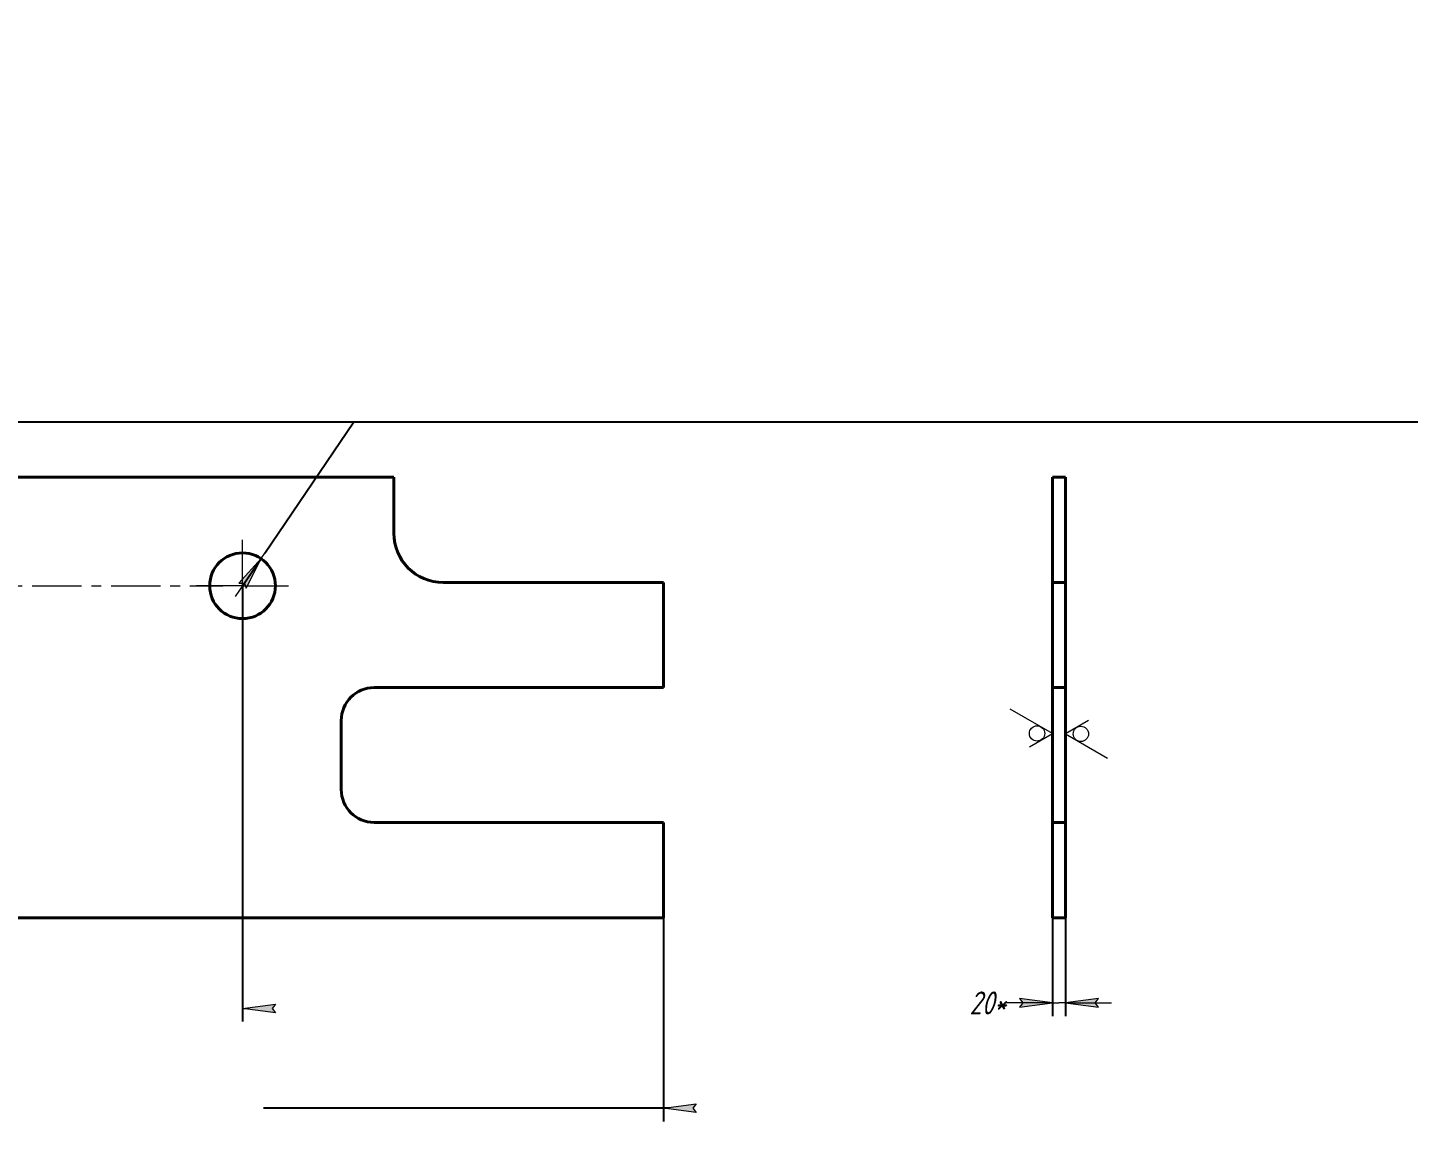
# Model space of a CAD drawing. Header units: millimetres. Extents: x 0 to 420, y 0 to 297.
# Drawn here: x 210 to 420, y 128.7 to 297 of the extents above; entities that cross this region are included whole.
import ezdxf

# ---------------------------------------------------------------- set-up
doc = ezdxf.new("R2010")
doc.units = ezdxf.units.MM
for name, pattern in [('K5LT_AXLED', [12, 7.5, -1.5, 1.5, -1.5]), ('K5LT_BASIC', [0]), ('K5LT_THIN', [0])]:
    doc.linetypes.add(name, pattern=pattern)
doc.layers.add('Системный слой', color=7, linetype='Continuous')
doc.styles.add('KDIMTEXTSTYLE', font='GOST_AU.SHX', dxfattribs={"width": 0.96, "oblique": 15, "height": 5})
doc.dimstyles.new('KDIMSTYLE (0.10)', dxfattribs={"dimtxt": 5, "dimasz": 1, "dimexe": 2, "dimexo": 0.0625, "dimgap": 1, "dimtad": 1, "dimlfac": 10, "dimtxsty": 'KDIMTEXTSTYLE', "dimsah": 1, "dimcen": 0.09, "dimdle": 1, "dimadec": 0, "dimazin": 0, "dimtfac": 0.667, "dimtmove": 0, "dimatfit": 3, "dimfxl": 1, "dimtvp": 1, "dimtolj": 1, "dimtzin": 0, "dimarcsym": 0})

# ---------------------------------------------------------------- blocks, each defined once
blk = doc.blocks.new('KDIMARROW_01')
at = {"layer": 'Системный слой'}
blk.add_hatch(color=0, dxfattribs=at).paths.add_polyline_path([(0, 0), (-5, 0.658262491226197), (-4.5, 5.51091059616309e-16), (-5, -0.6582624912261956)])
at = {"layer": 'Системный слой', "color": 0, "linetype": 'K5LT_THIN', "lineweight": 18}
for p, q in [((-4.5, 5.51091059616309e-16), (-5, 0.658262491226197)), ((-5, 0.658262491226197), (0, 0)), ((0, 0), (-5, -0.6582624912261956)), ((-5, -0.6582624912261956), (-4.5, 5.51091059616309e-16)), ((0, 0), (-1, 0))]:
    blk.add_line(p, q, dxfattribs=at)
blk = doc.blocks.new('U0')
at = {"layer": 'Системный слой', "color": 30, "linetype": 'K5LT_AXLED', "lineweight": 18, "true_color": 0xff8000}
for q in [(138.6924923440108, 219.1067949864233), (131.6924923440108, 212.1067949864233), (239.6924923439642, 212.1067949864233), (138.6924923440108, 205.1067949864233)]:
    blk.add_line((138.6924923440108, 212.1067949864233), q, dxfattribs=at)
blk = doc.blocks.new('U2')
at = {"layer": 'Системный слой', "color": 30, "linetype": 'K5LT_AXLED', "lineweight": 18, "true_color": 0xff8000}
for q in [(242.6924923439642, 219.1067949864233), (235.6924923439642, 212.1067949864233), (249.6924923439642, 212.1067949864233), (242.6924923439642, 205.1067949864233)]:
    blk.add_line((242.6924923439642, 212.1067949864233), q, dxfattribs=at)
blk = doc.blocks.new('KDIMARROW_02')
at = {"layer": 'Системный слой'}
blk.add_hatch(color=0, dxfattribs=at).paths.add_polyline_path([(4.5, -5.51091059616309e-16), (5, 0.6582624912261956), (0, 0), (5, -0.658262491226197)])
at = {"layer": 'Системный слой', "color": 0, "linetype": 'K5LT_THIN', "lineweight": 18}
for p, q in [((0, 0), (-1, 0)), ((5, 0.6582624912261956), (0, 0)), ((0, 0), (5, -0.658262491226197)), ((0, 0), (7, -8.572527594031472e-16)), ((4.5, -5.51091059616309e-16), (5, 0.6582624912261956)), ((5, -0.658262491226197), (4.5, -5.51091059616309e-16))]:
    blk.add_line(p, q, dxfattribs=at)
blk = doc.blocks.new('U11')
at = {"layer": 'Системный слой', "color": 7, "linetype": 'K5LT_THIN', "lineweight": 18}
for p, q in [((365.8555256417638, 189.6406635778614), (359.4537756417639, 193.3367139403614)), ((362.3555256417638, 187.6199385778614), (365.8555256417638, 189.6406635778614))]:
    blk.add_line(p, q, dxfattribs=at)
blk.add_arc((363.5221923084305, 189.6406635778614), 1.166666666666667, 0, 359.999994270422, dxfattribs=at)
blk = doc.blocks.new('U12')
at = {"layer": 'Системный слой', "color": 7, "linetype": 'K5LT_THIN', "lineweight": 18}
for p, q in [((371.3555256417638, 191.5953794215378), (367.8555256417638, 189.5746544215378)), ((367.8555256417638, 189.5746544215378), (374.2572756417638, 185.8786040590378))]:
    blk.add_line(p, q, dxfattribs=at)
blk.add_arc((370.1888589750972, 189.5746544215378), 1.166666666666667, 0, 359.999994270422, dxfattribs=at)

msp = doc.modelspace()

# ---------------------------------------------------------------- linework, layer by layer
at = {"layer": 'Системный слой', "color": 150, "linetype": 'K5LT_BASIC', "lineweight": 40, "true_color": 0x0080ff}
for p, q in [((115.6924923440108, 228.6067949864414), (265.6924923439642, 228.6067949864233)), ((265.6924923439642, 228.6067949864233), (265.6924923439642, 220.1067949864233)), ((365.8555256417638, 220.1067949864233), (365.8555256417638, 228.6067949864414)), ((367.8555256417638, 228.6067949864414), (365.8555256417638, 228.6067949864414)), ((367.8555256417638, 220.1067949864233), (367.8555256417638, 228.6067949864414)), ((365.8555256417638, 212.6067949864233), (365.8555256417638, 220.1067949864233)), ((367.8555256417638, 212.6067949864233), (367.8555256417638, 220.1067949864233)), ((273.1924923439642, 212.6067949864233), (306.6924923439642, 212.6067949864233)), ((306.6924923439642, 212.6067949864233), (306.6924923439642, 196.6067949864699)), ((365.8555256417638, 196.6067949864698), (365.8555256417638, 212.6067949864233)), ((367.8555256417638, 212.6067949864233), (365.8555256417638, 212.6067949864233)), ((367.8555256417638, 196.6067949864698), (367.8555256417638, 212.6067949864233)), ((306.6924923439642, 196.6067949864699), (262.6924923439642, 196.6067949864699)), ((365.8555256417638, 191.6067949864699), (365.8555256417638, 196.6067949864698)), ((367.8555256417638, 196.6067949864698), (365.8555256417638, 196.6067949864698)), ((367.8555256417638, 191.6067949864699), (367.8555256417638, 196.6067949864698)), ((257.6924923439642, 191.6067949864699), (257.6924923439642, 181.1067949864233)), ((365.8555256417638, 181.1067949864233), (365.8555256417638, 191.6067949864699)), ((367.8555256417638, 181.1067949864233), (367.8555256417638, 191.6067949864699)), ((365.8555256417638, 176.1067949864233), (365.8555256417638, 181.1067949864233)), ((367.8555256417638, 176.1067949864233), (367.8555256417638, 181.1067949864233)), ((262.6924923439642, 176.1067949864233), (306.6924923439642, 176.1067949864233)), ((306.6924923439642, 176.1067949864233), (306.6924923439642, 161.6067949864233)), ((365.8555256417638, 161.6067949864233), (365.8555256417638, 176.1067949864233)), ((367.8555256417638, 176.1067949864233), (365.8555256417638, 176.1067949864233)), ((367.8555256417638, 161.6067949864233), (367.8555256417638, 176.1067949864233)), ((306.6924923439642, 161.6067949864233), (74.69249234401096, 161.6067949864233)), ((367.8555256417638, 161.6067949864233), (365.8555256417638, 161.6067949864233))]:
    msp.add_line(p, q, dxfattribs=at)
msp.add_circle((242.6924923439642, 212.1067949864233), 5, dxfattribs=at)
for centre, radius, start, end in [((273.1924923439642, 220.1067949864233), 7.5, 180, 270), ((262.6924923439642, 191.6067949864699), 5, 90, 180), ((262.6924923439642, 181.1067949864233), 5, 180, 270)]:
    msp.add_arc(centre, radius, start, end, dxfattribs=at)

# ---------------------------------------------------------------- block references
at = {"layer": 'Системный слой'}
for name in ['U0', 'U2', 'U11', 'U12']:
    msp.add_blockref(name, (0, 0), dxfattribs=at)

# ---------------------------------------------------------------- dimensions: what is measured, and where the dimension line sits
at = {"layer": 'Системный слой', "color": 7}
for center, radius, location in [((190.66225460674406, 212.09139927923025), 3.0000000000000218, (206.5299208346747, 237.0181408327603)), ((242.6924923439642, 212.1067949864233), 5.000000000000024, (259.6383925631325, 237.0181403455609))]:
    msp.add_diameter_dim(center=center, radius=radius, location=location, dimstyle='KDIMSTYLE (0.10)', override={"dimtih": 1, "dimtoh": 1, "dimpost": '\\H3.5;\\W0.965;\\Q15;\\Q15;\\H3.5;\\W0.965;\\Q15;∅<>\\H3.5;\\W0.965;\\Q15;\\Q15;H12\\H3.5;\\W0.965;\\Q15;\\Q15;', "dimblk1": 'KDIMARROW_02', "dimblk2": 'KDIMARROW_02', "dimclrt": 7, "dimtmove": 1, "dimatfit": 2, "dimtolj": 1}, dxfattribs=at).render()
for base, p1, p2, location, override in [((190.6924923439876, 147.8264597463911), (242.6924923439642, 212.1067949864233), (190.6924923439876, 161.6067949864233), (204.6924923439876, 147.8264597463911), {"dimexo": 0, "dimpost": '\\H3.5;\\W0.965;\\Q15;<>', "dimblk1": 'KDIMARROW_01', "dimblk2": 'KDIMARROW_01', "dimse1": 0, "dimse2": 0, "dimclrt": 7, "dimtolj": 1}), ((74.69249234401096, 132.6270412223007), (306.6924923439642, 161.6067949864233), (74.69249234401096, 161.6067949864233), (190.6924923439876, 132.6270412223007), {"dimexo": 0, "dimpost": '\\H3.5;\\W0.965;\\Q15;<>', "dimblk1": 'KDIMARROW_01', "dimblk2": 'KDIMARROW_01', "dimse1": 0, "dimse2": 0, "dimclrt": 7, "dimtolj": 1}), ((365.8555256417638, 148.6492836699778), (367.8555256417638, 161.6067949864233), (365.8555256417638, 161.6067949864233), (356.0236822656042, 148.6492836699778), {"dimexo": 0, "dimpost": '\\H3.5;\\W0.965;\\Q15;<>\\H3.5;\\W0.965;\\Q15;\\Q15;*', "dimblk1": 'KDIMARROW_02', "dimblk2": 'KDIMARROW_02', "dimse1": 0, "dimse2": 0, "dimclrt": 7, "dimtolj": 1})]:
    msp.add_linear_dim(base=base, p1=p1, p2=p2, location=location, dimstyle='KDIMSTYLE (0.10)', override=override, dxfattribs=at).render()

doc.saveas('drawing.dxf')
